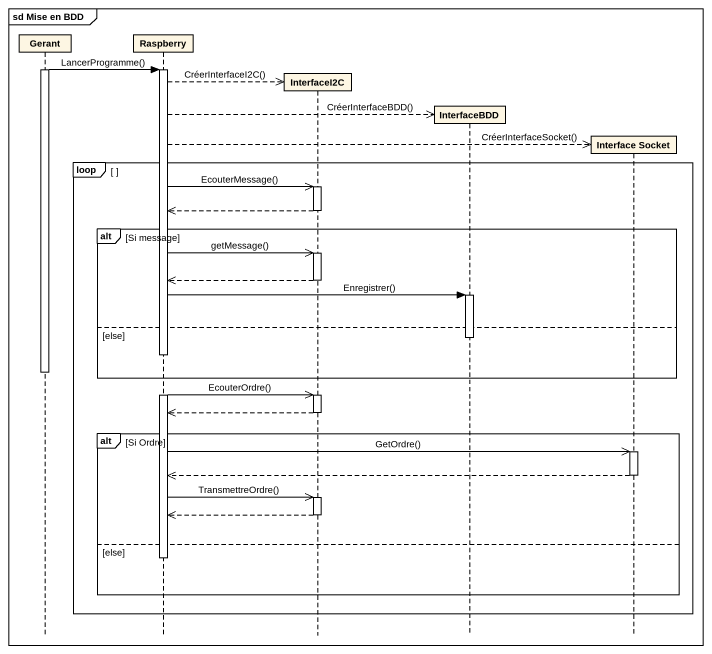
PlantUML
@startuml
mainframe sd Mise en BDD
hide footbox
participant Gerant
participant Raspberry
participant InterfaceI2C
participant InterfaceBDD
participant "Interface Socket" as Interface_Socket

activate Gerant
Gerant -> Raspberry : LancerProgramme()
activate Raspberry
Raspberry -->> InterfaceI2C ** : CréerInterfaceI2C()
Raspberry -->> InterfaceBDD ** : CréerInterfaceBDD()
Raspberry -->> Interface_Socket ** : CréerInterfaceSocket()
loop
  Raspberry ->> InterfaceI2C : EcouterMessage()
  activate InterfaceI2C
  InterfaceI2C -->> Raspberry
  deactivate InterfaceI2C
  alt Si message
    Raspberry ->> InterfaceI2C : getMessage()
    activate InterfaceI2C
    InterfaceI2C -->> Raspberry
    deactivate InterfaceI2C
    Raspberry -> InterfaceBDD : Enregistrer()
    activate InterfaceBDD
  else else
    deactivate InterfaceBDD
    deactivate Gerant
  end
  Raspberry ->> InterfaceI2C : EcouterOrdre()
  activate InterfaceI2C
  InterfaceI2C -->> Raspberry
  deactivate InterfaceI2C
  alt Si Ordre
    Raspberry ->> Interface_Socket : GetOrdre()
    activate Interface_Socket
    Interface_Socket -->> Raspberry
    deactivate Interface_Socket
    Raspberry ->> InterfaceI2C : TransmettreOrdre()
    activate InterfaceI2C
    InterfaceI2C -->> Raspberry
    deactivate InterfaceI2C
  else else
    deactivate Raspberry
  end
end
@enduml
